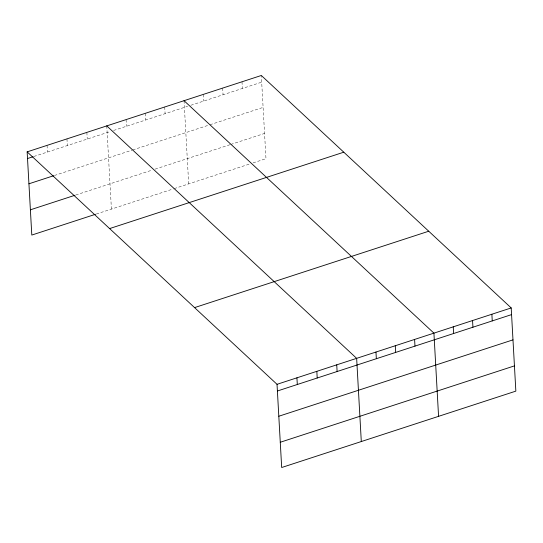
<?xml version="1.0" encoding="UTF-8"?>
<svg xmlns="http://www.w3.org/2000/svg" width="543" height="543" viewBox="0 0 543 543"><rect width="100%" height="100%" fill="white"/><g stroke="black" fill="none" stroke-linecap="round" stroke-linejoin="round"><path stroke-width="0.41" stroke-dasharray="2.71 2.04" d="M33.89 156.465L110.358 131.521M113.582 130.469L187.64 106.319M190.858 105.267L261.692 82.163M54.415 175.484L131.895 150.214M132.702 149.949L209.17 125.005M209.978 124.741L263.104 107.412M75.769 195.012L151.864 170.19M155.088 169.138L229.947 144.723M230.755 144.458L264.563 133.429M96.294 214.03L173.4 188.876M174.208 188.618L249.875 163.932M253.092 162.886L265.975 158.685L261.319 75.484M242.002 81.789L242.375 88.461M222.684 88.088L223.058 94.767M203.36 94.387L203.734 101.066M184.043 100.693L188.692 183.887M164.726 106.991L165.099 113.67M145.409 113.297L145.782 119.969M126.085 119.596L126.458 126.275M106.767 125.901L111.417 209.096M86.866 132.39L87.24 139.069M66.959 138.886L67.332 145.558M47.058 145.375L47.431 152.054"/><path stroke-width="0.81" d="M27.15 151.87L261.319 75.484L511.201 307.935L515.85 391.13L281.681 467.516L277.025 384.315L27.15 151.87L31.799 235.065L95.493 214.288M27.523 158.542L33.096 156.723M28.935 183.799L53.614 175.742M30.388 209.815L74.975 195.27M109.611 228.576L343.78 152.196M194.57 307.609L428.739 231.223M277.025 384.315L511.201 307.935M277.398 390.994L511.574 314.607M278.81 416.243L512.986 339.864M280.269 442.26L514.438 365.88M184.043 100.693L433.925 333.137L438.574 416.338M106.767 125.901L356.649 358.346L361.299 441.547M491.877 314.234L492.25 320.913M472.559 320.54L472.933 327.212M453.242 326.838L453.615 333.511M414.601 339.443L414.974 346.115M395.284 345.742L395.657 352.421M375.966 352.047L376.34 358.719M336.741 364.842L337.115 371.514M316.834 371.331L317.207 378.009M296.933 377.826L297.306 384.498"/></g></svg>
